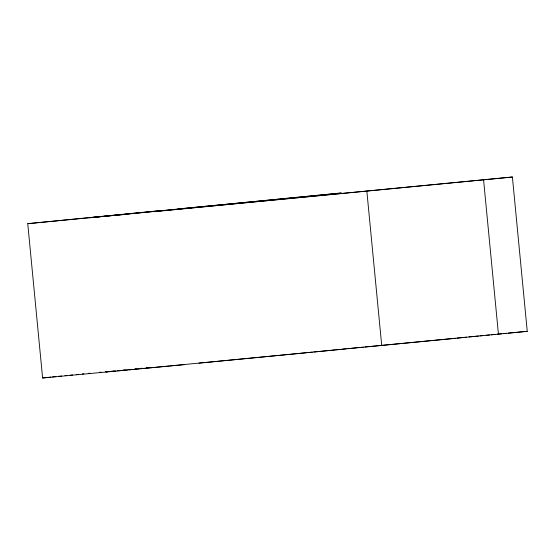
<?xml version="1.0" encoding="UTF-8"?>
<svg xmlns="http://www.w3.org/2000/svg" width="555" height="555" viewBox="0 0 555 555"><rect width="100%" height="100%" fill="white"/><g stroke="black" fill="none" stroke-linecap="round" stroke-linejoin="round"><path stroke-width="0.83" d="M184.531 364.635L42.61 377.99L27.75 223.672L160.242 210.588M42.61 377.99L50.956 377.088M105.998 371.857L107.677 371.663M27.75 223.672L512.39 177.01L527.25 331.328L169.698 365.932M455.364 338.314L365.003 347M457.063 338.141L461.295 337.697M462.988 337.523L466.38 337.169M52.6 376.921L55.902 376.588M58.372 376.339L61.674 376.006M110.979 371.33L114.274 370.997M117.577 370.664L119.221 370.497M336.233 349.81L340.361 349.393M342.005 349.227L346.133 348.811M64.97 375.673L67.557 375.416M70.138 375.159L72.719 374.909M76.16 374.569L78.748 374.313M82.189 373.973L83.909 373.806M88.217 373.376L89.938 373.21M122.669 370.157L125.25 369.908M128.691 369.568L131.278 369.311M134.719 368.971L136.44 368.798M335.373 349.9L313.957 352.009M177.787 209.006L341.297 192.994L89.459 217.726L127.907 214.175M99.359 372.287L101.066 372.121M105.332 371.697L107.039 371.531M140.665 368.388L142.337 368.222M146.513 367.812L148.178 367.653M277.951 355.519L198.933 363.143M279.637 355.353L306.443 352.744M308.115 352.578L312.292 352.168M512.39 177.01L153.978 211.698M468.94 336.92L472.367 336.594M474.088 336.427L478.375 336.018M480.089 335.851L483.516 335.525M486.09 335.275L489.517 334.949M491.237 334.783L495.525 334.374M497.238 334.207L501.526 333.798M503.239 333.631L506.673 333.305M508.387 333.139L527.25 331.328M347.784 348.651L357.254 347.742M358.974 347.576L363.282 347.159M168.838 366.016L141.074 368.652M123.321 370.324L127.546 369.928M129.239 369.769L133.464 369.373M135.156 369.214L139.381 368.811M115.919 371.011L105.998 371.906M117.556 370.858L121.656 370.483M483.592 179.993L498.452 334.318M366.855 191.184L381.715 345.508"/></g></svg>
